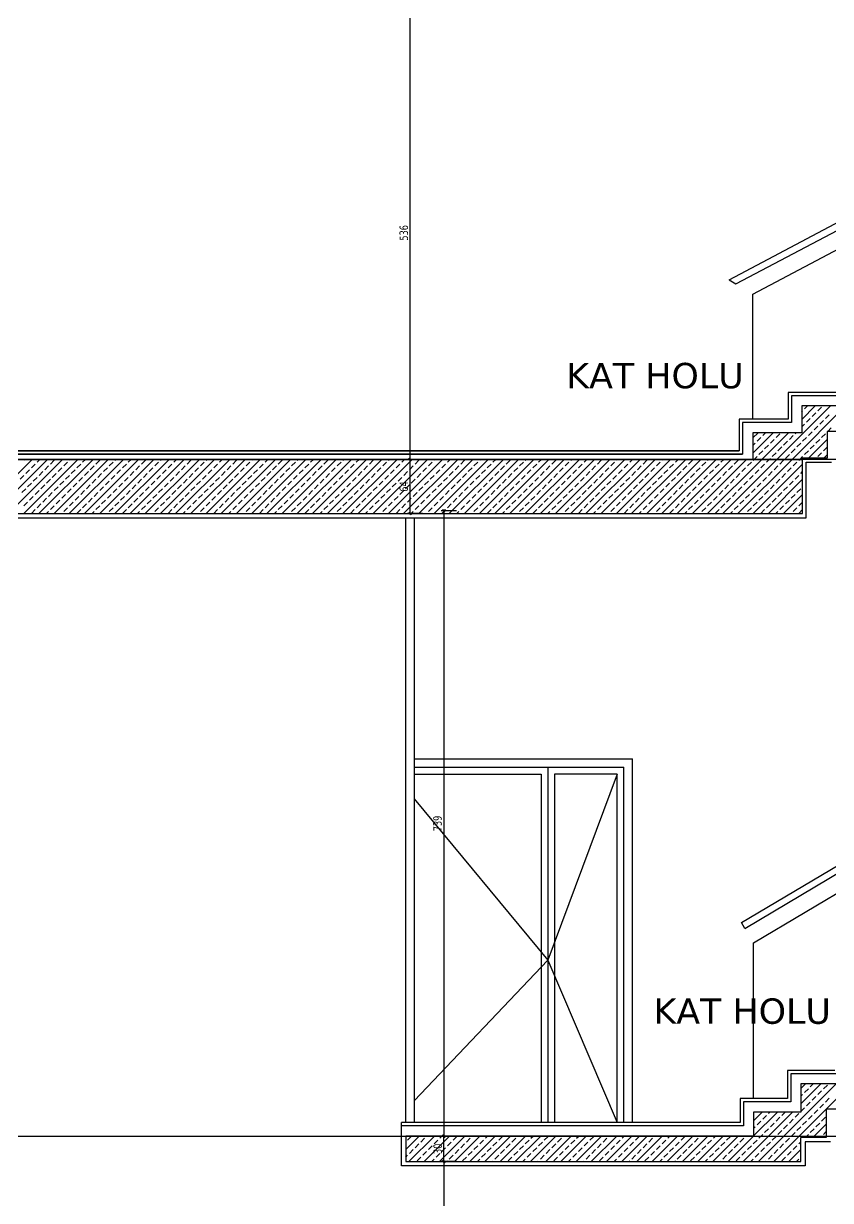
# Model space of a CAD drawing. Header units: millimetres. Extents: x 43168.9 to 43194.6, y -25545.1 to -25543.4.
# Drawn here: x 43184.1023 to 43184.2931, y -25544.6018 to -25544.3235 of the extents above; entities that cross this region are included whole.
import ezdxf
from ezdxf.enums import TextEntityAlignment as Align

# ---------------------------------------------------------------- set-up
doc = ezdxf.new("R2010")
doc.units = ezdxf.units.MM
doc.header["$LTSCALE"] = 200
doc.linetypes.add('ACAD_ISO07W100', pattern=[3.5, 0.5, -3])
doc.linetypes.add('kesit_$0$HIDDEN2', pattern=[0.1875, 0.125, -0.0625])
for name, color, linetype in [('cam_sgh', 1, 'Continuous'), ('dograma_sgh', 43, 'Continuous'), ('kaplama-gnl_sgh', 30, 'Continuous'), ('kesit_$0$gor-2_sgh', 161, 'Continuous'), ('kesit_$0$izd-alt_sgh', 8, 'kesit_$0$HIDDEN2'), ('kesit_$0$metal-mal._sgh', 122, 'Continuous'), ('kolon-b.a_sgh', 6, 'Continuous'), ('merdi_sgh', 3, 'Continuous'), ('olcuic_sgh', 183, 'Continuous'), ('siva_sgh', 145, 'Continuous'), ('tarama-betonarme_sgh', 223, 'Continuous'), ('yazi-mahal_sgh', 12, 'Continuous')]:
    doc.layers.add(name, color=color, linetype=linetype)
doc.styles.add('dim', font='VERDANA.TTF', dxfattribs={"width": 0.7})
doc.styles.add('text1', font='VERDANA.TTF')

msp = doc.modelspace()

# ---------------------------------------------------------------- linework, layer by layer
at = {"color": 0, "linetype": 'ByBlock', "lineweight": -2}
for p, q in [((43184.19337, -25544.42626), (43184.19397, -25544.42686)), ((43184.19397, -25544.42686), (43184.19337, -25544.42626)), ((43184.19337, -25544.43906), (43184.19397, -25544.43966)), ((43184.20195, -25544.43899), (43184.20135, -25544.43839)), ((43184.20135, -25544.58626), (43184.20195, -25544.58686)), ((43184.20197, -25544.58686), (43184.20137, -25544.58626)), ((43184.20197, -25544.59286), (43184.20137, -25544.59226)), ((43184.20137, -25544.59226), (43184.20197, -25544.59286))]:
    msp.add_line(p, q, dxfattribs=at)
at = {"layer": 'cam_sgh'}
for p, q in [((43184.19269, -25544.58336), (43184.19269, -25544.44036)), ((43184.19469, -25544.44036), (43184.19469, -25544.58336))]:
    msp.add_line(p, q, dxfattribs=at)
at = {"layer": 'dograma_sgh'}
for p, q in [((43184.19469, -25544.49736), (43184.24626, -25544.49736)), ((43184.24626, -25544.58336), (43184.24626, -25544.49736)), ((43184.19469, -25544.49936), (43184.24426, -25544.49936)), ((43184.19469, -25544.50096), (43184.22466, -25544.50096)), ((43184.22466, -25544.50096), (43184.22466, -25544.58336)), ((43184.22626, -25544.49936), (43184.22626, -25544.58336)), ((43184.24266, -25544.50096), (43184.22786, -25544.50096)), ((43184.22786, -25544.50096), (43184.22786, -25544.58336)), ((43184.24266, -25544.58336), (43184.24266, -25544.50096)), ((43184.24426, -25544.58336), (43184.24426, -25544.49936))]:
    msp.add_line(p, q, dxfattribs=at)
at = {"layer": 'kaplama-gnl_sgh'}
for p, q in [((43184.29469, -25544.41073), (43184.28309, -25544.41073)), ((43184.28309, -25544.41073), (43184.28309, -25544.41704)), ((43184.29549, -25544.41153), (43184.28389, -25544.41153)), ((43184.28389, -25544.41153), (43184.28389, -25544.41784)), ((43184.28309, -25544.41704), (43184.27149, -25544.41704)), ((43184.27149, -25544.41704), (43184.27149, -25544.42456)), ((43184.28389, -25544.41784), (43184.27229, -25544.41784)), ((43184.27229, -25544.41784), (43184.27229, -25544.42536)), ((43183.80569, -25544.42456), (43184.27149, -25544.42456)), ((43184.27149, -25544.42456), (43183.80569, -25544.42456)), ((43183.80569, -25544.42536), (43184.27229, -25544.42536)), ((43184.27229, -25544.42536), (43183.80569, -25544.42536)), ((43184.29409, -25544.57103), (43184.28289, -25544.57103)), ((43184.28289, -25544.57103), (43184.28289, -25544.57769)), ((43184.29489, -25544.57183), (43184.28369, -25544.57183)), ((43184.28369, -25544.57183), (43184.28369, -25544.57849)), ((43184.28289, -25544.57769), (43184.27169, -25544.57769)), ((43184.27169, -25544.57769), (43184.27169, -25544.58336)), ((43184.28369, -25544.57849), (43184.27249, -25544.57849)), ((43184.27249, -25544.57849), (43184.27249, -25544.58416)), ((43184.27169, -25544.58336), (43184.19169, -25544.58336)), ((43184.27249, -25544.58416), (43184.19169, -25544.58416))]:
    msp.add_line(p, q, dxfattribs=at)
at = {"layer": 'kesit_$0$gor-2_sgh'}
for p, q in [((43184.27469, -25544.38748), (43184.37909, -25544.33225)), ((43184.27469, -25544.41704), (43184.27469, -25544.38748)), ((43184.27489, -25544.54089), (43184.38689, -25544.47423)), ((43184.27489, -25544.57769), (43184.27489, -25544.54089))]:
    msp.add_line(p, q, dxfattribs=at)
at = {"layer": 'kesit_$0$izd-alt_sgh'}
for p, q in [((43185.17869, -25544.42656), (43183.58059, -25544.42656)), ((43183.07862, -25544.58656), (43185.19931, -25544.58656))]:
    msp.add_line(p, q, dxfattribs=at)
at = {"layer": 'kesit_$0$metal-mal._sgh'}
for p, q in [((43184.26909, -25544.3841), (43184.3777, -25544.32665)), ((43184.27069, -25544.38507), (43184.3781, -25544.32825)), ((43184.26909, -25544.3841), (43184.27069, -25544.38507)), ((43184.27203, -25544.53608), (43184.38535, -25544.46863)), ((43184.27284, -25544.53746), (43184.38579, -25544.47023)), ((43184.27284, -25544.53746), (43184.27203, -25544.53608))]:
    msp.add_line(p, q, dxfattribs=at)
at = {"layer": 'kolon-b.a_sgh'}
for p, q in [((43184.29789, -25544.41393), (43184.28629, -25544.41393)), ((43184.28629, -25544.41393), (43184.28629, -25544.42024)), ((43184.28629, -25544.42024), (43184.27469, -25544.42024)), ((43184.27469, -25544.42024), (43184.27469, -25544.42656)), ((43184.30389, -25544.41993), (43184.29229, -25544.41993)), ((43184.29229, -25544.41993), (43184.29229, -25544.42624)), ((43183.80469, -25544.42656), (43184.28649, -25544.42656)), ((43184.29229, -25544.42624), (43184.28629, -25544.42624)), ((43184.28629, -25544.42624), (43184.28629, -25544.42656)), ((43184.28649, -25544.43936), (43184.28649, -25544.42656)), ((43183.80469, -25544.43936), (43184.28649, -25544.43936)), ((43184.29729, -25544.57423), (43184.28609, -25544.57423)), ((43184.28609, -25544.57423), (43184.28609, -25544.58089)), ((43184.28609, -25544.58089), (43184.27489, -25544.58089)), ((43184.27489, -25544.58089), (43184.27489, -25544.58656)), ((43184.30329, -25544.58023), (43184.29209, -25544.58023)), ((43184.29209, -25544.58023), (43184.29209, -25544.58689)), ((43184.27489, -25544.58656), (43184.19269, -25544.58656)), ((43184.19269, -25544.58656), (43184.19269, -25544.59256)), ((43184.29209, -25544.58689), (43184.28609, -25544.58689)), ((43184.28609, -25544.59256), (43184.28609, -25544.58689)), ((43184.19269, -25544.59256), (43184.28609, -25544.59256))]:
    msp.add_line(p, q, dxfattribs=at)
at = {"layer": 'merdi_sgh', "linetype": 'ACAD_ISO07W100'}
for p, q in [((43184.24266, -25544.50096), (43184.22626, -25544.54496)), ((43184.19469, -25544.5068), (43184.22626, -25544.54496)), ((43184.22626, -25544.54496), (43184.19469, -25544.57826)), ((43184.22626, -25544.54496), (43184.24266, -25544.58336))]:
    msp.add_line(p, q, dxfattribs=at)
at = {"layer": 'olcuic_sgh'}
for p, q in [((43184.19367, -25544.31911), (43184.19367, -25544.42681)), ((43184.19667, -25544.42656), (43184.19307, -25544.42656)), ((43184.19667, -25544.42656), (43184.19307, -25544.42656)), ((43184.19367, -25544.42631), (43184.19367, -25544.43961)), ((43184.19667, -25544.43936), (43184.19307, -25544.43936)), ((43184.20465, -25544.43869), (43184.20105, -25544.43869)), ((43184.20165, -25544.43844), (43184.20165, -25544.58681)), ((43184.20465, -25544.58656), (43184.20105, -25544.58656)), ((43184.20167, -25544.59281), (43184.20167, -25544.58631)), ((43184.20167, -25544.58656), (43184.20227, -25544.58656)), ((43184.20467, -25544.59256), (43184.20107, -25544.59256)), ((43184.20467, -25544.59256), (43184.20107, -25544.59256)), ((43184.20167, -25544.59231), (43184.20167, -25544.74681))]:
    msp.add_line(p, q, dxfattribs=at)
at = {"layer": 'siva_sgh'}
for p, q in [((43184.28729, -25544.44036), (43184.28729, -25544.42724)), ((43184.28729, -25544.42724), (43184.29329, -25544.42724)), ((43183.80569, -25544.44036), (43184.28729, -25544.44036)), ((43184.04569, -25544.44036), (43184.27589, -25544.44036)), ((43184.27589, -25544.44036), (43184.28729, -25544.44036)), ((43184.19169, -25544.59356), (43184.19169, -25544.58336)), ((43184.19169, -25544.58336), (43184.19169, -25544.58336)), ((43184.29309, -25544.58789), (43184.28709, -25544.58789)), ((43184.28709, -25544.58789), (43184.28709, -25544.59356)), ((43184.28709, -25544.59356), (43184.19169, -25544.59356))]:
    msp.add_line(p, q, dxfattribs=at)
at = {"layer": 'tarama-betonarme_sgh'}
for p, q in [((43184.28041, -25544.42656), (43184.29304, -25544.41393)), ((43184.284, -25544.42656), (43184.29663, -25544.41393)), ((43184.28629, -25544.41709), (43184.28945, -25544.41393)), ((43184.28629, -25544.41529), (43184.28649, -25544.41509)), ((43184.28694, -25544.41464), (43184.28765, -25544.41393)), ((43184.28873, -25544.41644), (43184.28963, -25544.41554)), ((43184.29008, -25544.41509), (43184.29098, -25544.41419)), ((43184.28629, -25544.41888), (43184.28694, -25544.41824)), ((43184.28739, -25544.41779), (43184.28828, -25544.41689)), ((43184.29053, -25544.41824), (43184.29143, -25544.41734)), ((43184.29188, -25544.41689), (43184.29278, -25544.41599)), ((43184.27469, -25544.4215), (43184.27595, -25544.42024)), ((43184.27469, -25544.42509), (43184.27954, -25544.42024)), ((43184.27571, -25544.42228), (43184.27661, -25544.42138)), ((43184.27682, -25544.42656), (43184.28313, -25544.42024)), ((43184.27706, -25544.42093), (43184.27775, -25544.42024)), ((43184.2802, -25544.42138), (43184.2811, -25544.42048)), ((43184.28335, -25544.42183), (43184.28424, -25544.42093)), ((43184.28469, -25544.42048), (43184.28493, -25544.42024)), ((43184.28649, -25544.42228), (43184.28739, -25544.42138)), ((43184.28784, -25544.42093), (43184.28873, -25544.42003)), ((43184.28918, -25544.41958), (43184.29008, -25544.41868)), ((43184.29098, -25544.42138), (43184.29188, -25544.42048)), ((43184.29243, -25544.41993), (43184.29322, -25544.41913)), ((43184.27469, -25544.4233), (43184.27526, -25544.42273)), ((43184.27751, -25544.42407), (43184.27841, -25544.42317)), ((43184.27886, -25544.42273), (43184.27975, -25544.42183)), ((43184.28065, -25544.42452), (43184.28155, -25544.42362)), ((43184.282, -25544.42317), (43184.2829, -25544.42228)), ((43184.28379, -25544.42497), (43184.28469, -25544.42407)), ((43184.28514, -25544.42362), (43184.28604, -25544.42273)), ((43184.28791, -25544.42624), (43184.29229, -25544.42186)), ((43184.28828, -25544.42407), (43184.28918, -25544.42317)), ((43184.28963, -25544.42273), (43184.29053, -25544.42183)), ((43184.29143, -25544.42452), (43184.29229, -25544.42366)), ((43184.0916, -25544.43936), (43184.1044, -25544.42656)), ((43184.09519, -25544.43936), (43184.10799, -25544.42656)), ((43184.09878, -25544.43936), (43184.11158, -25544.42656)), ((43184.10237, -25544.43936), (43184.11517, -25544.42656)), ((43184.10239, -25544.42677), (43184.1026, -25544.42656)), ((43184.10554, -25544.42722), (43184.10619, -25544.42656)), ((43184.10597, -25544.43936), (43184.11877, -25544.42656)), ((43184.10868, -25544.42766), (43184.10958, -25544.42677)), ((43184.10956, -25544.43936), (43184.12236, -25544.42656)), ((43184.11315, -25544.43936), (43184.12595, -25544.42656)), ((43184.11317, -25544.42677), (43184.11338, -25544.42656)), ((43184.11631, -25544.42722), (43184.11697, -25544.42656)), ((43184.11674, -25544.43936), (43184.12954, -25544.42656)), ((43184.11946, -25544.42766), (43184.12035, -25544.42677)), ((43184.12033, -25544.43936), (43184.13313, -25544.42656)), ((43184.12393, -25544.43936), (43184.13673, -25544.42656)), ((43184.12395, -25544.42677), (43184.12415, -25544.42656)), ((43184.12709, -25544.42722), (43184.12775, -25544.42656)), ((43184.12752, -25544.43936), (43184.14032, -25544.42656)), ((43184.13023, -25544.42766), (43184.13113, -25544.42677)), ((43184.13111, -25544.43936), (43184.14391, -25544.42656)), ((43184.1347, -25544.43936), (43184.1475, -25544.42656)), ((43184.13472, -25544.42677), (43184.13493, -25544.42656)), ((43184.13787, -25544.42722), (43184.13852, -25544.42656)), ((43184.13829, -25544.43936), (43184.15109, -25544.42656)), ((43184.14101, -25544.42766), (43184.14191, -25544.42677)), ((43184.14189, -25544.43936), (43184.15469, -25544.42656)), ((43184.14548, -25544.43936), (43184.15828, -25544.42656)), ((43184.1455, -25544.42677), (43184.14571, -25544.42656)), ((43184.14864, -25544.42722), (43184.1493, -25544.42656)), ((43184.14907, -25544.43936), (43184.16187, -25544.42656)), ((43184.15179, -25544.42766), (43184.15268, -25544.42677)), ((43184.15266, -25544.43936), (43184.16546, -25544.42656)), ((43184.15626, -25544.43936), (43184.16906, -25544.42656)), ((43184.15628, -25544.42677), (43184.15648, -25544.42656)), ((43184.15942, -25544.42722), (43184.16007, -25544.42656)), ((43184.15985, -25544.43936), (43184.17265, -25544.42656)), ((43184.16256, -25544.42766), (43184.16346, -25544.42677)), ((43184.16344, -25544.43936), (43184.17624, -25544.42656)), ((43184.16703, -25544.43936), (43184.17983, -25544.42656)), ((43184.16705, -25544.42677), (43184.16726, -25544.42656)), ((43184.17019, -25544.42722), (43184.17085, -25544.42656)), ((43184.17062, -25544.43936), (43184.18342, -25544.42656)), ((43184.17334, -25544.42766), (43184.17424, -25544.42677)), ((43184.17422, -25544.43936), (43184.18702, -25544.42656)), ((43184.17781, -25544.43936), (43184.19061, -25544.42656)), ((43184.17783, -25544.42677), (43184.17804, -25544.42656)), ((43184.18097, -25544.42722), (43184.18163, -25544.42656)), ((43184.1814, -25544.43936), (43184.1942, -25544.42656)), ((43184.18411, -25544.42766), (43184.18501, -25544.42677)), ((43184.18499, -25544.43936), (43184.19779, -25544.42656)), ((43184.18858, -25544.43936), (43184.20138, -25544.42656)), ((43184.1886, -25544.42677), (43184.18881, -25544.42656)), ((43184.19175, -25544.42722), (43184.1924, -25544.42656)), ((43184.19218, -25544.43936), (43184.20498, -25544.42656)), ((43184.19489, -25544.42766), (43184.19579, -25544.42677)), ((43184.19577, -25544.43936), (43184.20857, -25544.42656)), ((43184.19936, -25544.43936), (43184.21216, -25544.42656)), ((43184.19938, -25544.42677), (43184.19959, -25544.42656)), ((43184.20252, -25544.42722), (43184.20318, -25544.42656)), ((43184.20295, -25544.43936), (43184.21575, -25544.42656)), ((43184.20567, -25544.42766), (43184.20656, -25544.42677)), ((43184.20654, -25544.43936), (43184.21934, -25544.42656)), ((43184.21014, -25544.43936), (43184.22294, -25544.42656)), ((43184.21016, -25544.42677), (43184.21036, -25544.42656)), ((43184.2133, -25544.42722), (43184.21396, -25544.42656)), ((43184.21373, -25544.43936), (43184.22653, -25544.42656)), ((43184.21644, -25544.42766), (43184.21734, -25544.42677)), ((43184.21732, -25544.43936), (43184.23012, -25544.42656)), ((43184.22091, -25544.43936), (43184.23371, -25544.42656)), ((43184.22093, -25544.42677), (43184.22114, -25544.42656)), ((43184.22408, -25544.42722), (43184.22473, -25544.42656)), ((43184.22451, -25544.43936), (43184.23731, -25544.42656)), ((43184.22722, -25544.42766), (43184.22812, -25544.42677)), ((43184.2281, -25544.43936), (43184.2409, -25544.42656)), ((43184.23169, -25544.43936), (43184.24449, -25544.42656)), ((43184.23171, -25544.42677), (43184.23192, -25544.42656)), ((43184.23485, -25544.42722), (43184.23551, -25544.42656)), ((43184.23528, -25544.43936), (43184.24808, -25544.42656)), ((43184.238, -25544.42766), (43184.23889, -25544.42677)), ((43184.23887, -25544.43936), (43184.25167, -25544.42656)), ((43184.24247, -25544.43936), (43184.25527, -25544.42656)), ((43184.24249, -25544.42677), (43184.24269, -25544.42656)), ((43184.24563, -25544.42722), (43184.24629, -25544.42656)), ((43184.24606, -25544.43936), (43184.25886, -25544.42656)), ((43184.24877, -25544.42766), (43184.24967, -25544.42677)), ((43184.24965, -25544.43936), (43184.26245, -25544.42656)), ((43184.25324, -25544.43936), (43184.26604, -25544.42656)), ((43184.25326, -25544.42677), (43184.25347, -25544.42656)), ((43184.25641, -25544.42722), (43184.25706, -25544.42656)), ((43184.25683, -25544.43936), (43184.26963, -25544.42656)), ((43184.25955, -25544.42766), (43184.26045, -25544.42677)), ((43184.26043, -25544.43936), (43184.27323, -25544.42656)), ((43184.26402, -25544.43936), (43184.27682, -25544.42656)), ((43184.26404, -25544.42677), (43184.26425, -25544.42656)), ((43184.26718, -25544.42722), (43184.26784, -25544.42656)), ((43184.26761, -25544.43936), (43184.28041, -25544.42656)), ((43184.27032, -25544.42766), (43184.27122, -25544.42677)), ((43184.2712, -25544.43936), (43184.284, -25544.42656)), ((43184.27481, -25544.42677), (43184.27502, -25544.42656)), ((43184.27502, -25544.42656), (43184.27571, -25544.42587)), ((43184.27616, -25544.42542), (43184.27706, -25544.42452)), ((43184.27796, -25544.42722), (43184.27861, -25544.42656)), ((43184.27861, -25544.42656), (43184.27886, -25544.42632)), ((43184.2793, -25544.42587), (43184.2802, -25544.42497)), ((43184.2811, -25544.42766), (43184.282, -25544.42677)), ((43184.28245, -25544.42632), (43184.28335, -25544.42542)), ((43184.28559, -25544.42677), (43184.2858, -25544.42656)), ((43184.2858, -25544.42656), (43184.28649, -25544.42587)), ((43184.28694, -25544.42542), (43184.28784, -25544.42452)), ((43184.29008, -25544.42587), (43184.29098, -25544.42497)), ((43184.2915, -25544.42624), (43184.29229, -25544.42545)), ((43184.10284, -25544.42991), (43184.10374, -25544.42901)), ((43184.10419, -25544.42856), (43184.10509, -25544.42766)), ((43184.10599, -25544.43036), (43184.10688, -25544.42946)), ((43184.10733, -25544.42901), (43184.10823, -25544.42811)), ((43184.11048, -25544.42946), (43184.11137, -25544.42856)), ((43184.11182, -25544.42811), (43184.11272, -25544.42722)), ((43184.11362, -25544.42991), (43184.11452, -25544.42901)), ((43184.11497, -25544.42856), (43184.11586, -25544.42766)), ((43184.11676, -25544.43036), (43184.11766, -25544.42946)), ((43184.11811, -25544.42901), (43184.11901, -25544.42811)), ((43184.12125, -25544.42946), (43184.12215, -25544.42856)), ((43184.1226, -25544.42811), (43184.1235, -25544.42722)), ((43184.1244, -25544.42991), (43184.12529, -25544.42901)), ((43184.12574, -25544.42856), (43184.12664, -25544.42766)), ((43184.12754, -25544.43036), (43184.12844, -25544.42946)), ((43184.12889, -25544.42901), (43184.12978, -25544.42811)), ((43184.13203, -25544.42946), (43184.13293, -25544.42856)), ((43184.13338, -25544.42811), (43184.13427, -25544.42722)), ((43184.13517, -25544.42991), (43184.13607, -25544.42901)), ((43184.13652, -25544.42856), (43184.13742, -25544.42766)), ((43184.13831, -25544.43036), (43184.13921, -25544.42946)), ((43184.13966, -25544.42901), (43184.14056, -25544.42811)), ((43184.1428, -25544.42946), (43184.1437, -25544.42856)), ((43184.14415, -25544.42811), (43184.14505, -25544.42722)), ((43184.14595, -25544.42991), (43184.14685, -25544.42901)), ((43184.14729, -25544.42856), (43184.14819, -25544.42766)), ((43184.14909, -25544.43036), (43184.14999, -25544.42946)), ((43184.15044, -25544.42901), (43184.15134, -25544.42811)), ((43184.15358, -25544.42946), (43184.15448, -25544.42856)), ((43184.15493, -25544.42811), (43184.15583, -25544.42722)), ((43184.15672, -25544.42991), (43184.15762, -25544.42901)), ((43184.15807, -25544.42856), (43184.15897, -25544.42766)), ((43184.15987, -25544.43036), (43184.16077, -25544.42946)), ((43184.16121, -25544.42901), (43184.16211, -25544.42811)), ((43184.16436, -25544.42946), (43184.16526, -25544.42856)), ((43184.1657, -25544.42811), (43184.1666, -25544.42722)), ((43184.1675, -25544.42991), (43184.1684, -25544.42901)), ((43184.16885, -25544.42856), (43184.16975, -25544.42766)), ((43184.17064, -25544.43036), (43184.17154, -25544.42946)), ((43184.17199, -25544.42901), (43184.17289, -25544.42811)), ((43184.17513, -25544.42946), (43184.17603, -25544.42856)), ((43184.17648, -25544.42811), (43184.17738, -25544.42722)), ((43184.17828, -25544.42991), (43184.17917, -25544.42901)), ((43184.17962, -25544.42856), (43184.18052, -25544.42766)), ((43184.18142, -25544.43036), (43184.18232, -25544.42946)), ((43184.18277, -25544.42901), (43184.18367, -25544.42811)), ((43184.18591, -25544.42946), (43184.18681, -25544.42856)), ((43184.18726, -25544.42811), (43184.18816, -25544.42722)), ((43184.18905, -25544.42991), (43184.18995, -25544.42901)), ((43184.1904, -25544.42856), (43184.1913, -25544.42766)), ((43184.1922, -25544.43036), (43184.19309, -25544.42946)), ((43184.19354, -25544.42901), (43184.19444, -25544.42811)), ((43184.19669, -25544.42946), (43184.19758, -25544.42856)), ((43184.19803, -25544.42811), (43184.19893, -25544.42722)), ((43184.19983, -25544.42991), (43184.20073, -25544.42901)), ((43184.20118, -25544.42856), (43184.20207, -25544.42766)), ((43184.20297, -25544.43036), (43184.20387, -25544.42946)), ((43184.20432, -25544.42901), (43184.20522, -25544.42811)), ((43184.20746, -25544.42946), (43184.20836, -25544.42856)), ((43184.20881, -25544.42811), (43184.20971, -25544.42722)), ((43184.21061, -25544.42991), (43184.2115, -25544.42901)), ((43184.21195, -25544.42856), (43184.21285, -25544.42766)), ((43184.21375, -25544.43036), (43184.21465, -25544.42946)), ((43184.2151, -25544.42901), (43184.21599, -25544.42811)), ((43184.21824, -25544.42946), (43184.21914, -25544.42856)), ((43184.21959, -25544.42811), (43184.22048, -25544.42722)), ((43184.22138, -25544.42991), (43184.22228, -25544.42901)), ((43184.22273, -25544.42856), (43184.22363, -25544.42766)), ((43184.22453, -25544.43036), (43184.22542, -25544.42946)), ((43184.22587, -25544.42901), (43184.22677, -25544.42811)), ((43184.22902, -25544.42946), (43184.22991, -25544.42856)), ((43184.23036, -25544.42811), (43184.23126, -25544.42722)), ((43184.23216, -25544.42991), (43184.23306, -25544.42901)), ((43184.23351, -25544.42856), (43184.2344, -25544.42766)), ((43184.2353, -25544.43036), (43184.2362, -25544.42946)), ((43184.23665, -25544.42901), (43184.23755, -25544.42811)), ((43184.23979, -25544.42946), (43184.24069, -25544.42856)), ((43184.24114, -25544.42811), (43184.24204, -25544.42722)), ((43184.24293, -25544.42991), (43184.24383, -25544.42901)), ((43184.24428, -25544.42856), (43184.24518, -25544.42766)), ((43184.24608, -25544.43036), (43184.24698, -25544.42946)), ((43184.24742, -25544.42901), (43184.24832, -25544.42811)), ((43184.25057, -25544.42946), (43184.25147, -25544.42856)), ((43184.25191, -25544.42811), (43184.25281, -25544.42722)), ((43184.25371, -25544.42991), (43184.25461, -25544.42901)), ((43184.25506, -25544.42856), (43184.25596, -25544.42766)), ((43184.25685, -25544.43036), (43184.25775, -25544.42946)), ((43184.2582, -25544.42901), (43184.2591, -25544.42811)), ((43184.26134, -25544.42946), (43184.26224, -25544.42856)), ((43184.26269, -25544.42811), (43184.26359, -25544.42722)), ((43184.26449, -25544.42991), (43184.26539, -25544.42901)), ((43184.26583, -25544.42856), (43184.26673, -25544.42766)), ((43184.26763, -25544.43036), (43184.26853, -25544.42946)), ((43184.26898, -25544.42901), (43184.26988, -25544.42811)), ((43184.27212, -25544.42946), (43184.27302, -25544.42856)), ((43184.27347, -25544.42811), (43184.27437, -25544.42722)), ((43184.27479, -25544.43936), (43184.28649, -25544.42766)), ((43184.27526, -25544.42991), (43184.27616, -25544.42901)), ((43184.27661, -25544.42856), (43184.27751, -25544.42766)), ((43184.27841, -25544.43036), (43184.2793, -25544.42946)), ((43184.27975, -25544.42901), (43184.28065, -25544.42811)), ((43184.2829, -25544.42946), (43184.28379, -25544.42856)), ((43184.28424, -25544.42811), (43184.28514, -25544.42722)), ((43184.28604, -25544.42991), (43184.28649, -25544.42946)), ((43184.1015, -25544.43126), (43184.10239, -25544.43036)), ((43184.10329, -25544.43305), (43184.10419, -25544.43215)), ((43184.10464, -25544.43171), (43184.10554, -25544.43081)), ((43184.10778, -25544.43215), (43184.10868, -25544.43126)), ((43184.10913, -25544.43081), (43184.11003, -25544.42991)), ((43184.11092, -25544.4326), (43184.11182, -25544.43171)), ((43184.11227, -25544.43126), (43184.11317, -25544.43036)), ((43184.11407, -25544.43305), (43184.11497, -25544.43215)), ((43184.11542, -25544.43171), (43184.11631, -25544.43081)), ((43184.11856, -25544.43215), (43184.11946, -25544.43126)), ((43184.11991, -25544.43081), (43184.1208, -25544.42991)), ((43184.1217, -25544.4326), (43184.1226, -25544.43171)), ((43184.12305, -25544.43126), (43184.12395, -25544.43036)), ((43184.12484, -25544.43305), (43184.12574, -25544.43215)), ((43184.12619, -25544.43171), (43184.12709, -25544.43081)), ((43184.12933, -25544.43215), (43184.13023, -25544.43126)), ((43184.13068, -25544.43081), (43184.13158, -25544.42991)), ((43184.13248, -25544.4326), (43184.13338, -25544.43171)), ((43184.13382, -25544.43126), (43184.13472, -25544.43036)), ((43184.13562, -25544.43305), (43184.13652, -25544.43215)), ((43184.13697, -25544.43171), (43184.13787, -25544.43081)), ((43184.14011, -25544.43215), (43184.14101, -25544.43126)), ((43184.14146, -25544.43081), (43184.14236, -25544.42991)), ((43184.14325, -25544.4326), (43184.14415, -25544.43171)), ((43184.1446, -25544.43126), (43184.1455, -25544.43036)), ((43184.1464, -25544.43305), (43184.14729, -25544.43215)), ((43184.14774, -25544.43171), (43184.14864, -25544.43081)), ((43184.15089, -25544.43215), (43184.15179, -25544.43126)), ((43184.15223, -25544.43081), (43184.15313, -25544.42991)), ((43184.15403, -25544.4326), (43184.15493, -25544.43171)), ((43184.15538, -25544.43126), (43184.15628, -25544.43036)), ((43184.15717, -25544.43305), (43184.15807, -25544.43215)), ((43184.15852, -25544.43171), (43184.15942, -25544.43081)), ((43184.16166, -25544.43215), (43184.16256, -25544.43126)), ((43184.16301, -25544.43081), (43184.16391, -25544.42991)), ((43184.16481, -25544.4326), (43184.1657, -25544.43171)), ((43184.16615, -25544.43126), (43184.16705, -25544.43036)), ((43184.16795, -25544.43305), (43184.16885, -25544.43215)), ((43184.1693, -25544.43171), (43184.17019, -25544.43081)), ((43184.17244, -25544.43215), (43184.17334, -25544.43126)), ((43184.17379, -25544.43081), (43184.17468, -25544.42991)), ((43184.17558, -25544.4326), (43184.17648, -25544.43171)), ((43184.17693, -25544.43126), (43184.17783, -25544.43036)), ((43184.17873, -25544.43305), (43184.17962, -25544.43215)), ((43184.18007, -25544.43171), (43184.18097, -25544.43081)), ((43184.18322, -25544.43215), (43184.18411, -25544.43126)), ((43184.18456, -25544.43081), (43184.18546, -25544.42991)), ((43184.18636, -25544.4326), (43184.18726, -25544.43171)), ((43184.18771, -25544.43126), (43184.1886, -25544.43036)), ((43184.1895, -25544.43305), (43184.1904, -25544.43215)), ((43184.19085, -25544.43171), (43184.19175, -25544.43081)), ((43184.19399, -25544.43215), (43184.19489, -25544.43126)), ((43184.19534, -25544.43081), (43184.19624, -25544.42991)), ((43184.19714, -25544.4326), (43184.19803, -25544.43171)), ((43184.19848, -25544.43126), (43184.19938, -25544.43036)), ((43184.20028, -25544.43305), (43184.20118, -25544.43215)), ((43184.20163, -25544.43171), (43184.20252, -25544.43081)), ((43184.20477, -25544.43215), (43184.20567, -25544.43126)), ((43184.20612, -25544.43081), (43184.20701, -25544.42991)), ((43184.20791, -25544.4326), (43184.20881, -25544.43171)), ((43184.20926, -25544.43126), (43184.21016, -25544.43036)), ((43184.21105, -25544.43305), (43184.21195, -25544.43215)), ((43184.2124, -25544.43171), (43184.2133, -25544.43081)), ((43184.21554, -25544.43215), (43184.21644, -25544.43126)), ((43184.21689, -25544.43081), (43184.21779, -25544.42991)), ((43184.21869, -25544.4326), (43184.21959, -25544.43171)), ((43184.22004, -25544.43126), (43184.22093, -25544.43036)), ((43184.22183, -25544.43305), (43184.22273, -25544.43215)), ((43184.22318, -25544.43171), (43184.22408, -25544.43081)), ((43184.22632, -25544.43215), (43184.22722, -25544.43126)), ((43184.22767, -25544.43081), (43184.22857, -25544.42991)), ((43184.22946, -25544.4326), (43184.23036, -25544.43171)), ((43184.23081, -25544.43126), (43184.23171, -25544.43036)), ((43184.23261, -25544.43305), (43184.23351, -25544.43215)), ((43184.23395, -25544.43171), (43184.23485, -25544.43081)), ((43184.2371, -25544.43215), (43184.238, -25544.43126)), ((43184.23844, -25544.43081), (43184.23934, -25544.42991)), ((43184.24024, -25544.4326), (43184.24114, -25544.43171)), ((43184.24159, -25544.43126), (43184.24249, -25544.43036)), ((43184.24338, -25544.43305), (43184.24428, -25544.43215)), ((43184.24473, -25544.43171), (43184.24563, -25544.43081)), ((43184.24787, -25544.43215), (43184.24877, -25544.43126)), ((43184.24922, -25544.43081), (43184.25012, -25544.42991)), ((43184.25102, -25544.4326), (43184.25191, -25544.43171)), ((43184.25236, -25544.43126), (43184.25326, -25544.43036)), ((43184.25416, -25544.43305), (43184.25506, -25544.43215)), ((43184.25551, -25544.43171), (43184.25641, -25544.43081)), ((43184.25865, -25544.43215), (43184.25955, -25544.43126)), ((43184.26, -25544.43081), (43184.2609, -25544.42991)), ((43184.26179, -25544.4326), (43184.26269, -25544.43171)), ((43184.26314, -25544.43126), (43184.26404, -25544.43036)), ((43184.26494, -25544.43305), (43184.26583, -25544.43215)), ((43184.26628, -25544.43171), (43184.26718, -25544.43081)), ((43184.26943, -25544.43215), (43184.27032, -25544.43126)), ((43184.27077, -25544.43081), (43184.27167, -25544.42991)), ((43184.27257, -25544.4326), (43184.27347, -25544.43171)), ((43184.27392, -25544.43126), (43184.27481, -25544.43036)), ((43184.27571, -25544.43305), (43184.27661, -25544.43215)), ((43184.27706, -25544.43171), (43184.27796, -25544.43081)), ((43184.27839, -25544.43936), (43184.28649, -25544.43125)), ((43184.2802, -25544.43215), (43184.2811, -25544.43126)), ((43184.28155, -25544.43081), (43184.28245, -25544.42991)), ((43184.28335, -25544.4326), (43184.28424, -25544.43171)), ((43184.28469, -25544.43126), (43184.28559, -25544.43036)), ((43184.10194, -25544.4344), (43184.10284, -25544.4335)), ((43184.10374, -25544.4362), (43184.10464, -25544.4353)), ((43184.10509, -25544.43485), (43184.10599, -25544.43395)), ((43184.10643, -25544.4335), (43184.10733, -25544.4326)), ((43184.10823, -25544.4353), (43184.10913, -25544.4344)), ((43184.10958, -25544.43395), (43184.11048, -25544.43305)), ((43184.11137, -25544.43575), (43184.11227, -25544.43485)), ((43184.11272, -25544.4344), (43184.11362, -25544.4335)), ((43184.11452, -25544.4362), (43184.11542, -25544.4353)), ((43184.11586, -25544.43485), (43184.11676, -25544.43395)), ((43184.11721, -25544.4335), (43184.11811, -25544.4326)), ((43184.11901, -25544.4353), (43184.11991, -25544.4344)), ((43184.12035, -25544.43395), (43184.12125, -25544.43305)), ((43184.12215, -25544.43575), (43184.12305, -25544.43485)), ((43184.1235, -25544.4344), (43184.1244, -25544.4335)), ((43184.12529, -25544.4362), (43184.12619, -25544.4353)), ((43184.12664, -25544.43485), (43184.12754, -25544.43395)), ((43184.12799, -25544.4335), (43184.12889, -25544.4326)), ((43184.12978, -25544.4353), (43184.13068, -25544.4344)), ((43184.13113, -25544.43395), (43184.13203, -25544.43305)), ((43184.13293, -25544.43575), (43184.13382, -25544.43485)), ((43184.13427, -25544.4344), (43184.13517, -25544.4335)), ((43184.13607, -25544.4362), (43184.13697, -25544.4353)), ((43184.13742, -25544.43485), (43184.13831, -25544.43395)), ((43184.13876, -25544.4335), (43184.13966, -25544.4326)), ((43184.14056, -25544.4353), (43184.14146, -25544.4344)), ((43184.14191, -25544.43395), (43184.1428, -25544.43305)), ((43184.1437, -25544.43575), (43184.1446, -25544.43485)), ((43184.14505, -25544.4344), (43184.14595, -25544.4335)), ((43184.14685, -25544.4362), (43184.14774, -25544.4353)), ((43184.14819, -25544.43485), (43184.14909, -25544.43395)), ((43184.14954, -25544.4335), (43184.15044, -25544.4326)), ((43184.15134, -25544.4353), (43184.15223, -25544.4344)), ((43184.15268, -25544.43395), (43184.15358, -25544.43305)), ((43184.15448, -25544.43575), (43184.15538, -25544.43485)), ((43184.15583, -25544.4344), (43184.15672, -25544.4335)), ((43184.15762, -25544.4362), (43184.15852, -25544.4353)), ((43184.15897, -25544.43485), (43184.15987, -25544.43395)), ((43184.16032, -25544.4335), (43184.16121, -25544.4326)), ((43184.16211, -25544.4353), (43184.16301, -25544.4344)), ((43184.16346, -25544.43395), (43184.16436, -25544.43305)), ((43184.16526, -25544.43575), (43184.16615, -25544.43485)), ((43184.1666, -25544.4344), (43184.1675, -25544.4335)), ((43184.1684, -25544.4362), (43184.1693, -25544.4353)), ((43184.16975, -25544.43485), (43184.17064, -25544.43395)), ((43184.17109, -25544.4335), (43184.17199, -25544.4326)), ((43184.17289, -25544.4353), (43184.17379, -25544.4344)), ((43184.17424, -25544.43395), (43184.17513, -25544.43305)), ((43184.17603, -25544.43575), (43184.17693, -25544.43485)), ((43184.17738, -25544.4344), (43184.17828, -25544.4335)), ((43184.17917, -25544.4362), (43184.18007, -25544.4353)), ((43184.18052, -25544.43485), (43184.18142, -25544.43395)), ((43184.18187, -25544.4335), (43184.18277, -25544.4326)), ((43184.18367, -25544.4353), (43184.18456, -25544.4344)), ((43184.18501, -25544.43395), (43184.18591, -25544.43305)), ((43184.18681, -25544.43575), (43184.18771, -25544.43485)), ((43184.18816, -25544.4344), (43184.18905, -25544.4335)), ((43184.18995, -25544.4362), (43184.19085, -25544.4353)), ((43184.1913, -25544.43485), (43184.1922, -25544.43395)), ((43184.19265, -25544.4335), (43184.19354, -25544.4326)), ((43184.19444, -25544.4353), (43184.19534, -25544.4344)), ((43184.19579, -25544.43395), (43184.19669, -25544.43305)), ((43184.19758, -25544.43575), (43184.19848, -25544.43485)), ((43184.19893, -25544.4344), (43184.19983, -25544.4335)), ((43184.20073, -25544.4362), (43184.20163, -25544.4353)), ((43184.20207, -25544.43485), (43184.20297, -25544.43395)), ((43184.20342, -25544.4335), (43184.20432, -25544.4326)), ((43184.20522, -25544.4353), (43184.20612, -25544.4344)), ((43184.20656, -25544.43395), (43184.20746, -25544.43305)), ((43184.20836, -25544.43575), (43184.20926, -25544.43485)), ((43184.20971, -25544.4344), (43184.21061, -25544.4335)), ((43184.2115, -25544.4362), (43184.2124, -25544.4353)), ((43184.21285, -25544.43485), (43184.21375, -25544.43395)), ((43184.2142, -25544.4335), (43184.2151, -25544.4326)), ((43184.21599, -25544.4353), (43184.21689, -25544.4344)), ((43184.21734, -25544.43395), (43184.21824, -25544.43305)), ((43184.21914, -25544.43575), (43184.22004, -25544.43485)), ((43184.22048, -25544.4344), (43184.22138, -25544.4335)), ((43184.22228, -25544.4362), (43184.22318, -25544.4353)), ((43184.22363, -25544.43485), (43184.22453, -25544.43395)), ((43184.22497, -25544.4335), (43184.22587, -25544.4326)), ((43184.22677, -25544.4353), (43184.22767, -25544.4344)), ((43184.22812, -25544.43395), (43184.22902, -25544.43305)), ((43184.22991, -25544.43575), (43184.23081, -25544.43485)), ((43184.23126, -25544.4344), (43184.23216, -25544.4335)), ((43184.23306, -25544.4362), (43184.23395, -25544.4353)), ((43184.2344, -25544.43485), (43184.2353, -25544.43395)), ((43184.23575, -25544.4335), (43184.23665, -25544.4326)), ((43184.23755, -25544.4353), (43184.23844, -25544.4344)), ((43184.23889, -25544.43395), (43184.23979, -25544.43305)), ((43184.24069, -25544.43575), (43184.24159, -25544.43485)), ((43184.24204, -25544.4344), (43184.24293, -25544.4335)), ((43184.24383, -25544.4362), (43184.24473, -25544.4353)), ((43184.24518, -25544.43485), (43184.24608, -25544.43395)), ((43184.24653, -25544.4335), (43184.24742, -25544.4326)), ((43184.24832, -25544.4353), (43184.24922, -25544.4344)), ((43184.24967, -25544.43395), (43184.25057, -25544.43305)), ((43184.25147, -25544.43575), (43184.25236, -25544.43485)), ((43184.25281, -25544.4344), (43184.25371, -25544.4335)), ((43184.25461, -25544.4362), (43184.25551, -25544.4353)), ((43184.25596, -25544.43485), (43184.25685, -25544.43395)), ((43184.2573, -25544.4335), (43184.2582, -25544.4326)), ((43184.2591, -25544.4353), (43184.26, -25544.4344)), ((43184.26045, -25544.43395), (43184.26134, -25544.43305)), ((43184.26224, -25544.43575), (43184.26314, -25544.43485)), ((43184.26359, -25544.4344), (43184.26449, -25544.4335)), ((43184.26539, -25544.4362), (43184.26628, -25544.4353)), ((43184.26673, -25544.43485), (43184.26763, -25544.43395)), ((43184.26808, -25544.4335), (43184.26898, -25544.4326)), ((43184.26988, -25544.4353), (43184.27077, -25544.4344)), ((43184.27122, -25544.43395), (43184.27212, -25544.43305)), ((43184.27302, -25544.43575), (43184.27392, -25544.43485)), ((43184.27437, -25544.4344), (43184.27526, -25544.4335)), ((43184.27616, -25544.4362), (43184.27706, -25544.4353)), ((43184.27751, -25544.43485), (43184.27841, -25544.43395)), ((43184.27886, -25544.4335), (43184.27975, -25544.4326)), ((43184.28065, -25544.4353), (43184.28155, -25544.4344)), ((43184.28198, -25544.43936), (43184.28649, -25544.43485)), ((43184.282, -25544.43395), (43184.2829, -25544.43305)), ((43184.28379, -25544.43575), (43184.28469, -25544.43485)), ((43184.28514, -25544.4344), (43184.28604, -25544.4335)), ((43184.28649, -25544.43305), (43184.28649, -25544.43305)), ((43184.10239, -25544.43754), (43184.10329, -25544.43664)), ((43184.10554, -25544.43799), (43184.10643, -25544.43709)), ((43184.10688, -25544.43664), (43184.10778, -25544.43575)), ((43184.10868, -25544.43844), (43184.10958, -25544.43754)), ((43184.11003, -25544.43709), (43184.11092, -25544.4362)), ((43184.11182, -25544.43889), (43184.11272, -25544.43799)), ((43184.11317, -25544.43754), (43184.11407, -25544.43664)), ((43184.11631, -25544.43799), (43184.11721, -25544.43709)), ((43184.11766, -25544.43664), (43184.11856, -25544.43575)), ((43184.11946, -25544.43844), (43184.12035, -25544.43754)), ((43184.1208, -25544.43709), (43184.1217, -25544.4362)), ((43184.1226, -25544.43889), (43184.1235, -25544.43799)), ((43184.12395, -25544.43754), (43184.12484, -25544.43664)), ((43184.12709, -25544.43799), (43184.12799, -25544.43709)), ((43184.12844, -25544.43664), (43184.12933, -25544.43575)), ((43184.13023, -25544.43844), (43184.13113, -25544.43754)), ((43184.13158, -25544.43709), (43184.13248, -25544.4362)), ((43184.13338, -25544.43889), (43184.13427, -25544.43799)), ((43184.13472, -25544.43754), (43184.13562, -25544.43664)), ((43184.13787, -25544.43799), (43184.13876, -25544.43709)), ((43184.13921, -25544.43664), (43184.14011, -25544.43575)), ((43184.14101, -25544.43844), (43184.14191, -25544.43754)), ((43184.14236, -25544.43709), (43184.14325, -25544.4362)), ((43184.14415, -25544.43889), (43184.14505, -25544.43799)), ((43184.1455, -25544.43754), (43184.1464, -25544.43664)), ((43184.14864, -25544.43799), (43184.14954, -25544.43709)), ((43184.14999, -25544.43664), (43184.15089, -25544.43575)), ((43184.15179, -25544.43844), (43184.15268, -25544.43754)), ((43184.15313, -25544.43709), (43184.15403, -25544.4362)), ((43184.15493, -25544.43889), (43184.15583, -25544.43799)), ((43184.15628, -25544.43754), (43184.15717, -25544.43664)), ((43184.15942, -25544.43799), (43184.16032, -25544.43709)), ((43184.16077, -25544.43664), (43184.16166, -25544.43575)), ((43184.16256, -25544.43844), (43184.16346, -25544.43754)), ((43184.16391, -25544.43709), (43184.16481, -25544.4362)), ((43184.1657, -25544.43889), (43184.1666, -25544.43799)), ((43184.16705, -25544.43754), (43184.16795, -25544.43664)), ((43184.17019, -25544.43799), (43184.17109, -25544.43709)), ((43184.17154, -25544.43664), (43184.17244, -25544.43575)), ((43184.17334, -25544.43844), (43184.17424, -25544.43754)), ((43184.17468, -25544.43709), (43184.17558, -25544.4362)), ((43184.17648, -25544.43889), (43184.17738, -25544.43799)), ((43184.17783, -25544.43754), (43184.17873, -25544.43664)), ((43184.18097, -25544.43799), (43184.18187, -25544.43709)), ((43184.18232, -25544.43664), (43184.18322, -25544.43575)), ((43184.18411, -25544.43844), (43184.18501, -25544.43754)), ((43184.18546, -25544.43709), (43184.18636, -25544.4362)), ((43184.18726, -25544.43889), (43184.18816, -25544.43799)), ((43184.1886, -25544.43754), (43184.1895, -25544.43664)), ((43184.19175, -25544.43799), (43184.19265, -25544.43709)), ((43184.19309, -25544.43664), (43184.19399, -25544.43575)), ((43184.19489, -25544.43844), (43184.19579, -25544.43754)), ((43184.19624, -25544.43709), (43184.19714, -25544.4362)), ((43184.19803, -25544.43889), (43184.19893, -25544.43799)), ((43184.19938, -25544.43754), (43184.20028, -25544.43664)), ((43184.20252, -25544.43799), (43184.20342, -25544.43709)), ((43184.20387, -25544.43664), (43184.20477, -25544.43575)), ((43184.20567, -25544.43844), (43184.20656, -25544.43754)), ((43184.20701, -25544.43709), (43184.20791, -25544.4362)), ((43184.20881, -25544.43889), (43184.20971, -25544.43799)), ((43184.21016, -25544.43754), (43184.21105, -25544.43664)), ((43184.2133, -25544.43799), (43184.2142, -25544.43709)), ((43184.21465, -25544.43664), (43184.21554, -25544.43575)), ((43184.21644, -25544.43844), (43184.21734, -25544.43754)), ((43184.21779, -25544.43709), (43184.21869, -25544.4362)), ((43184.21959, -25544.43889), (43184.22048, -25544.43799)), ((43184.22093, -25544.43754), (43184.22183, -25544.43664)), ((43184.22408, -25544.43799), (43184.22497, -25544.43709)), ((43184.22542, -25544.43664), (43184.22632, -25544.43575)), ((43184.22722, -25544.43844), (43184.22812, -25544.43754)), ((43184.22857, -25544.43709), (43184.22946, -25544.4362)), ((43184.23036, -25544.43889), (43184.23126, -25544.43799)), ((43184.23171, -25544.43754), (43184.23261, -25544.43664)), ((43184.23485, -25544.43799), (43184.23575, -25544.43709)), ((43184.2362, -25544.43664), (43184.2371, -25544.43575)), ((43184.238, -25544.43844), (43184.23889, -25544.43754)), ((43184.23934, -25544.43709), (43184.24024, -25544.4362)), ((43184.24114, -25544.43889), (43184.24204, -25544.43799)), ((43184.24249, -25544.43754), (43184.24338, -25544.43664)), ((43184.24563, -25544.43799), (43184.24653, -25544.43709)), ((43184.24698, -25544.43664), (43184.24787, -25544.43575)), ((43184.24877, -25544.43844), (43184.24967, -25544.43754)), ((43184.25012, -25544.43709), (43184.25102, -25544.4362)), ((43184.25191, -25544.43889), (43184.25281, -25544.43799)), ((43184.25326, -25544.43754), (43184.25416, -25544.43664)), ((43184.25641, -25544.43799), (43184.2573, -25544.43709)), ((43184.25775, -25544.43664), (43184.25865, -25544.43575)), ((43184.25955, -25544.43844), (43184.26045, -25544.43754)), ((43184.2609, -25544.43709), (43184.26179, -25544.4362)), ((43184.26269, -25544.43889), (43184.26359, -25544.43799)), ((43184.26404, -25544.43754), (43184.26494, -25544.43664)), ((43184.26718, -25544.43799), (43184.26808, -25544.43709)), ((43184.26853, -25544.43664), (43184.26943, -25544.43575)), ((43184.27032, -25544.43844), (43184.27122, -25544.43754)), ((43184.27167, -25544.43709), (43184.27257, -25544.4362)), ((43184.27347, -25544.43889), (43184.27437, -25544.43799)), ((43184.27481, -25544.43754), (43184.27571, -25544.43664)), ((43184.27796, -25544.43799), (43184.27886, -25544.43709)), ((43184.2793, -25544.43664), (43184.2802, -25544.43575)), ((43184.2811, -25544.43844), (43184.282, -25544.43754)), ((43184.28245, -25544.43709), (43184.28335, -25544.4362)), ((43184.28424, -25544.43889), (43184.28514, -25544.43799)), ((43184.28559, -25544.43754), (43184.28649, -25544.43664)), ((43184.10419, -25544.43934), (43184.10509, -25544.43844)), ((43184.10776, -25544.43936), (43184.10823, -25544.43889)), ((43184.11135, -25544.43936), (43184.11137, -25544.43934)), ((43184.11497, -25544.43934), (43184.11586, -25544.43844)), ((43184.11854, -25544.43936), (43184.11901, -25544.43889)), ((43184.12213, -25544.43936), (43184.12215, -25544.43934)), ((43184.12574, -25544.43934), (43184.12664, -25544.43844)), ((43184.12931, -25544.43936), (43184.12978, -25544.43889)), ((43184.13291, -25544.43936), (43184.13293, -25544.43934)), ((43184.13652, -25544.43934), (43184.13742, -25544.43844)), ((43184.14009, -25544.43936), (43184.14056, -25544.43889)), ((43184.14368, -25544.43936), (43184.1437, -25544.43934)), ((43184.14729, -25544.43934), (43184.14819, -25544.43844)), ((43184.15087, -25544.43936), (43184.15134, -25544.43889)), ((43184.15446, -25544.43936), (43184.15448, -25544.43934)), ((43184.15807, -25544.43934), (43184.15897, -25544.43844)), ((43184.16164, -25544.43936), (43184.16211, -25544.43889)), ((43184.16524, -25544.43936), (43184.16526, -25544.43934)), ((43184.16885, -25544.43934), (43184.16975, -25544.43844)), ((43184.17242, -25544.43936), (43184.17289, -25544.43889)), ((43184.17601, -25544.43936), (43184.17603, -25544.43934)), ((43184.17962, -25544.43934), (43184.18052, -25544.43844)), ((43184.1832, -25544.43936), (43184.18367, -25544.43889)), ((43184.18679, -25544.43936), (43184.18681, -25544.43934)), ((43184.1904, -25544.43934), (43184.1913, -25544.43844)), ((43184.19397, -25544.43936), (43184.19444, -25544.43889)), ((43184.19756, -25544.43936), (43184.19758, -25544.43934)), ((43184.20118, -25544.43934), (43184.20207, -25544.43844)), ((43184.20475, -25544.43936), (43184.20522, -25544.43889)), ((43184.20834, -25544.43936), (43184.20836, -25544.43934)), ((43184.21195, -25544.43934), (43184.21285, -25544.43844)), ((43184.21552, -25544.43936), (43184.21599, -25544.43889)), ((43184.21912, -25544.43936), (43184.21914, -25544.43934)), ((43184.22273, -25544.43934), (43184.22363, -25544.43844)), ((43184.2263, -25544.43936), (43184.22677, -25544.43889)), ((43184.22989, -25544.43936), (43184.22991, -25544.43934)), ((43184.23351, -25544.43934), (43184.2344, -25544.43844)), ((43184.23708, -25544.43936), (43184.23755, -25544.43889)), ((43184.24067, -25544.43936), (43184.24069, -25544.43934)), ((43184.24428, -25544.43934), (43184.24518, -25544.43844)), ((43184.24785, -25544.43936), (43184.24832, -25544.43889)), ((43184.25145, -25544.43936), (43184.25147, -25544.43934)), ((43184.25506, -25544.43934), (43184.25596, -25544.43844)), ((43184.25863, -25544.43936), (43184.2591, -25544.43889)), ((43184.26222, -25544.43936), (43184.26224, -25544.43934)), ((43184.26583, -25544.43934), (43184.26673, -25544.43844)), ((43184.26941, -25544.43936), (43184.26988, -25544.43889)), ((43184.273, -25544.43936), (43184.27302, -25544.43934)), ((43184.27661, -25544.43934), (43184.27751, -25544.43844)), ((43184.28018, -25544.43936), (43184.28065, -25544.43889)), ((43184.28377, -25544.43936), (43184.28379, -25544.43934)), ((43184.28557, -25544.43936), (43184.28649, -25544.43844)), ((43184.27965, -25544.59256), (43184.30465, -25544.56756)), ((43184.27605, -25544.59256), (43184.29439, -25544.57423)), ((43184.28609, -25544.57534), (43184.2872, -25544.57423)), ((43184.28609, -25544.57893), (43184.2908, -25544.57423)), ((43184.28828, -25544.57494), (43184.289, -25544.57423)), ((43184.28609, -25544.57714), (43184.28649, -25544.57674)), ((43184.28694, -25544.57629), (43184.28784, -25544.57539)), ((43184.28873, -25544.57808), (43184.28963, -25544.57719)), ((43184.29008, -25544.57674), (43184.29098, -25544.57584)), ((43184.29143, -25544.57539), (43184.29233, -25544.57449)), ((43184.28609, -25544.58073), (43184.28694, -25544.57988)), ((43184.28739, -25544.57943), (43184.28828, -25544.57853)), ((43184.29053, -25544.57988), (43184.29143, -25544.57898)), ((43184.29188, -25544.57853), (43184.29278, -25544.57763)), ((43184.27246, -25544.59256), (43184.28413, -25544.58089)), ((43184.27489, -25544.58295), (43184.27695, -25544.58089)), ((43184.27489, -25544.58654), (43184.28054, -25544.58089)), ((43184.27706, -25544.58257), (43184.27796, -25544.58168)), ((43184.27841, -25544.58123), (43184.27874, -25544.58089)), ((43184.2802, -25544.58302), (43184.2811, -25544.58212)), ((43184.28155, -25544.58168), (43184.28233, -25544.58089)), ((43184.28335, -25544.58347), (43184.28424, -25544.58257)), ((43184.28469, -25544.58212), (43184.28559, -25544.58123)), ((43184.28784, -25544.58257), (43184.28873, -25544.58168)), ((43184.28918, -25544.58123), (43184.29008, -25544.58033)), ((43184.29098, -25544.58302), (43184.29188, -25544.58212)), ((43184.27489, -25544.58474), (43184.27526, -25544.58437)), ((43184.27571, -25544.58392), (43184.27661, -25544.58302)), ((43184.27751, -25544.58572), (43184.27841, -25544.58482)), ((43184.27886, -25544.58437), (43184.27975, -25544.58347)), ((43184.28065, -25544.58617), (43184.28155, -25544.58527)), ((43184.282, -25544.58482), (43184.2829, -25544.58392)), ((43184.28514, -25544.58527), (43184.28604, -25544.58437)), ((43184.28649, -25544.58392), (43184.28739, -25544.58302)), ((43184.28828, -25544.58572), (43184.28918, -25544.58482)), ((43184.28891, -25544.58689), (43184.29209, -25544.58371)), ((43184.28963, -25544.58437), (43184.29053, -25544.58347)), ((43184.29143, -25544.58617), (43184.29209, -25544.5855)), ((43184.19269, -25544.58971), (43184.19584, -25544.58656)), ((43184.19309, -25544.58751), (43184.19399, -25544.58662)), ((43184.19344, -25544.59256), (43184.19944, -25544.58656)), ((43184.19624, -25544.58796), (43184.19714, -25544.58706)), ((43184.19703, -25544.59256), (43184.20303, -25544.58656)), ((43184.19758, -25544.58662), (43184.19764, -25544.58656)), ((43184.19938, -25544.58841), (43184.20028, -25544.58751)), ((43184.20062, -25544.59256), (43184.20662, -25544.58656)), ((43184.20073, -25544.58706), (43184.20123, -25544.58656)), ((43184.20252, -25544.58886), (43184.20342, -25544.58796)), ((43184.20387, -25544.58751), (43184.20477, -25544.58662)), ((43184.20421, -25544.59256), (43184.21021, -25544.58656)), ((43184.20701, -25544.58796), (43184.20791, -25544.58706)), ((43184.2078, -25544.59256), (43184.2138, -25544.58656)), ((43184.20836, -25544.58662), (43184.20842, -25544.58656)), ((43184.21016, -25544.58841), (43184.21105, -25544.58751)), ((43184.2114, -25544.59256), (43184.2174, -25544.58656)), ((43184.2115, -25544.58706), (43184.21201, -25544.58656)), ((43184.2133, -25544.58886), (43184.2142, -25544.58796)), ((43184.21465, -25544.58751), (43184.21554, -25544.58662)), ((43184.21499, -25544.59256), (43184.22099, -25544.58656)), ((43184.21779, -25544.58796), (43184.21869, -25544.58706)), ((43184.21858, -25544.59256), (43184.22458, -25544.58656)), ((43184.21914, -25544.58662), (43184.21919, -25544.58656)), ((43184.22093, -25544.58841), (43184.22183, -25544.58751)), ((43184.22217, -25544.59256), (43184.22817, -25544.58656)), ((43184.22228, -25544.58706), (43184.22279, -25544.58656)), ((43184.22408, -25544.58886), (43184.22497, -25544.58796)), ((43184.22542, -25544.58751), (43184.22632, -25544.58662)), ((43184.22577, -25544.59256), (43184.23177, -25544.58656)), ((43184.22857, -25544.58796), (43184.22946, -25544.58706)), ((43184.22936, -25544.59256), (43184.23536, -25544.58656)), ((43184.22991, -25544.58662), (43184.22997, -25544.58656)), ((43184.23171, -25544.58841), (43184.23261, -25544.58751)), ((43184.23295, -25544.59256), (43184.23895, -25544.58656)), ((43184.23306, -25544.58706), (43184.23356, -25544.58656)), ((43184.23485, -25544.58886), (43184.23575, -25544.58796)), ((43184.2362, -25544.58751), (43184.2371, -25544.58662)), ((43184.23654, -25544.59256), (43184.24254, -25544.58656)), ((43184.23934, -25544.58796), (43184.24024, -25544.58706)), ((43184.24013, -25544.59256), (43184.24613, -25544.58656)), ((43184.24069, -25544.58662), (43184.24075, -25544.58656)), ((43184.24249, -25544.58841), (43184.24338, -25544.58751)), ((43184.24373, -25544.59256), (43184.24973, -25544.58656)), ((43184.24383, -25544.58706), (43184.24434, -25544.58656)), ((43184.24563, -25544.58886), (43184.24653, -25544.58796)), ((43184.24698, -25544.58751), (43184.24787, -25544.58662)), ((43184.24732, -25544.59256), (43184.25332, -25544.58656)), ((43184.25012, -25544.58796), (43184.25102, -25544.58706)), ((43184.25091, -25544.59256), (43184.25691, -25544.58656)), ((43184.25147, -25544.58662), (43184.25152, -25544.58656)), ((43184.25326, -25544.58841), (43184.25416, -25544.58751)), ((43184.2545, -25544.59256), (43184.2605, -25544.58656)), ((43184.25461, -25544.58706), (43184.25511, -25544.58656)), ((43184.25641, -25544.58886), (43184.2573, -25544.58796)), ((43184.25775, -25544.58751), (43184.25865, -25544.58662)), ((43184.25809, -25544.59256), (43184.26409, -25544.58656)), ((43184.2609, -25544.58796), (43184.26179, -25544.58706)), ((43184.26169, -25544.59256), (43184.26769, -25544.58656)), ((43184.26224, -25544.58662), (43184.2623, -25544.58656)), ((43184.26404, -25544.58841), (43184.26494, -25544.58751)), ((43184.26528, -25544.59256), (43184.27128, -25544.58656)), ((43184.26539, -25544.58706), (43184.26589, -25544.58656)), ((43184.26718, -25544.58886), (43184.26808, -25544.58796)), ((43184.26853, -25544.58751), (43184.26943, -25544.58662)), ((43184.26887, -25544.59256), (43184.27487, -25544.58656)), ((43184.27167, -25544.58796), (43184.27257, -25544.58706)), ((43184.27302, -25544.58662), (43184.27307, -25544.58656)), ((43184.27481, -25544.58841), (43184.27571, -25544.58751)), ((43184.27616, -25544.58706), (43184.27706, -25544.58617)), ((43184.27796, -25544.58886), (43184.27886, -25544.58796)), ((43184.2793, -25544.58751), (43184.2802, -25544.58662)), ((43184.28245, -25544.58796), (43184.28335, -25544.58706)), ((43184.28379, -25544.58662), (43184.28469, -25544.58572)), ((43184.28559, -25544.58841), (43184.28609, -25544.58791)), ((43184.28711, -25544.58689), (43184.28784, -25544.58617)), ((43184.2907, -25544.58689), (43184.29098, -25544.58662)), ((43184.19269, -25544.59151), (43184.19309, -25544.59111)), ((43184.19354, -25544.59066), (43184.19444, -25544.58976)), ((43184.19489, -25544.58931), (43184.19579, -25544.58841)), ((43184.19669, -25544.59111), (43184.19758, -25544.59021)), ((43184.19803, -25544.58976), (43184.19893, -25544.58886)), ((43184.19983, -25544.59155), (43184.20073, -25544.59066)), ((43184.20118, -25544.59021), (43184.20207, -25544.58931)), ((43184.20297, -25544.592), (43184.20387, -25544.59111)), ((43184.20432, -25544.59066), (43184.20522, -25544.58976)), ((43184.20567, -25544.58931), (43184.20656, -25544.58841)), ((43184.20746, -25544.59111), (43184.20836, -25544.59021)), ((43184.20881, -25544.58976), (43184.20971, -25544.58886)), ((43184.21061, -25544.59155), (43184.2115, -25544.59066)), ((43184.21195, -25544.59021), (43184.21285, -25544.58931)), ((43184.21375, -25544.592), (43184.21465, -25544.59111)), ((43184.2151, -25544.59066), (43184.21599, -25544.58976)), ((43184.21644, -25544.58931), (43184.21734, -25544.58841)), ((43184.21824, -25544.59111), (43184.21914, -25544.59021)), ((43184.21959, -25544.58976), (43184.22048, -25544.58886)), ((43184.22138, -25544.59155), (43184.22228, -25544.59066)), ((43184.22273, -25544.59021), (43184.22363, -25544.58931)), ((43184.22453, -25544.592), (43184.22542, -25544.59111)), ((43184.22587, -25544.59066), (43184.22677, -25544.58976)), ((43184.22722, -25544.58931), (43184.22812, -25544.58841)), ((43184.22902, -25544.59111), (43184.22991, -25544.59021)), ((43184.23036, -25544.58976), (43184.23126, -25544.58886)), ((43184.23216, -25544.59155), (43184.23306, -25544.59066)), ((43184.23351, -25544.59021), (43184.2344, -25544.58931)), ((43184.2353, -25544.592), (43184.2362, -25544.59111)), ((43184.23665, -25544.59066), (43184.23755, -25544.58976)), ((43184.238, -25544.58931), (43184.23889, -25544.58841)), ((43184.23979, -25544.59111), (43184.24069, -25544.59021)), ((43184.24114, -25544.58976), (43184.24204, -25544.58886)), ((43184.24293, -25544.59155), (43184.24383, -25544.59066)), ((43184.24428, -25544.59021), (43184.24518, -25544.58931)), ((43184.24608, -25544.592), (43184.24698, -25544.59111)), ((43184.24742, -25544.59066), (43184.24832, -25544.58976)), ((43184.24877, -25544.58931), (43184.24967, -25544.58841)), ((43184.25057, -25544.59111), (43184.25147, -25544.59021)), ((43184.25191, -25544.58976), (43184.25281, -25544.58886)), ((43184.25371, -25544.59155), (43184.25461, -25544.59066)), ((43184.25506, -25544.59021), (43184.25596, -25544.58931)), ((43184.25685, -25544.592), (43184.25775, -25544.59111)), ((43184.2582, -25544.59066), (43184.2591, -25544.58976)), ((43184.25955, -25544.58931), (43184.26045, -25544.58841)), ((43184.26134, -25544.59111), (43184.26224, -25544.59021)), ((43184.26269, -25544.58976), (43184.26359, -25544.58886)), ((43184.26449, -25544.59155), (43184.26539, -25544.59066)), ((43184.26583, -25544.59021), (43184.26673, -25544.58931)), ((43184.26763, -25544.592), (43184.26853, -25544.59111)), ((43184.26898, -25544.59066), (43184.26988, -25544.58976)), ((43184.27032, -25544.58931), (43184.27122, -25544.58841)), ((43184.27212, -25544.59111), (43184.27302, -25544.59021)), ((43184.27347, -25544.58976), (43184.27437, -25544.58886)), ((43184.27526, -25544.59155), (43184.27616, -25544.59066)), ((43184.27661, -25544.59021), (43184.27751, -25544.58931)), ((43184.27841, -25544.592), (43184.2793, -25544.59111)), ((43184.27975, -25544.59066), (43184.28065, -25544.58976)), ((43184.2811, -25544.58931), (43184.282, -25544.58841)), ((43184.2829, -25544.59111), (43184.28379, -25544.59021)), ((43184.28324, -25544.59256), (43184.28609, -25544.58971)), ((43184.28424, -25544.58976), (43184.28514, -25544.58886)), ((43184.19534, -25544.59245), (43184.19624, -25544.59155)), ((43184.19882, -25544.59256), (43184.19938, -25544.592)), ((43184.20242, -25544.59256), (43184.20252, -25544.59245)), ((43184.20612, -25544.59245), (43184.20701, -25544.59155)), ((43184.2096, -25544.59256), (43184.21016, -25544.592)), ((43184.21319, -25544.59256), (43184.2133, -25544.59245)), ((43184.21689, -25544.59245), (43184.21779, -25544.59155)), ((43184.22038, -25544.59256), (43184.22093, -25544.592)), ((43184.22397, -25544.59256), (43184.22408, -25544.59245)), ((43184.22767, -25544.59245), (43184.22857, -25544.59155)), ((43184.23115, -25544.59256), (43184.23171, -25544.592)), ((43184.23475, -25544.59256), (43184.23485, -25544.59245)), ((43184.23844, -25544.59245), (43184.23934, -25544.59155)), ((43184.24193, -25544.59256), (43184.24249, -25544.592)), ((43184.24552, -25544.59256), (43184.24563, -25544.59245)), ((43184.24922, -25544.59245), (43184.25012, -25544.59155)), ((43184.25271, -25544.59256), (43184.25326, -25544.592)), ((43184.2563, -25544.59256), (43184.25641, -25544.59245)), ((43184.26, -25544.59245), (43184.2609, -25544.59155)), ((43184.26348, -25544.59256), (43184.26404, -25544.592)), ((43184.26707, -25544.59256), (43184.26718, -25544.59245)), ((43184.27077, -25544.59245), (43184.27167, -25544.59155)), ((43184.27426, -25544.59256), (43184.27481, -25544.592)), ((43184.27785, -25544.59256), (43184.27796, -25544.59245)), ((43184.28155, -25544.59245), (43184.28245, -25544.59155)), ((43184.28504, -25544.59256), (43184.28559, -25544.592)), ((43184.28604, -25544.59155), (43184.28609, -25544.5915))]:
    msp.add_line(p, q, dxfattribs=at)

# ---------------------------------------------------------------- texts
at = {"layer": 'olcuic_sgh', "color": 2, "style": 'dim', "width": 0.7}
for s, p in [('536', (43184.19321, -25544.37483)), ('64', (43184.19321, -25544.4342)), ('739', (43184.20118, -25544.51447)), ('30', (43184.20121, -25544.5908))]:
    msp.add_text(s, height=0.002, rotation=90, dxfattribs=at).set_placement(p)
at = {"layer": 'yazi-mahal_sgh', "style": 'text1'}
for p in [(43184.27257, -25544.40974), (43184.29318, -25544.56001)]:
    msp.add_text('KAT HOLU', height=0.006, dxfattribs=at).set_placement(p, align=Align.RIGHT)

doc.saveas('drawing.dxf')
